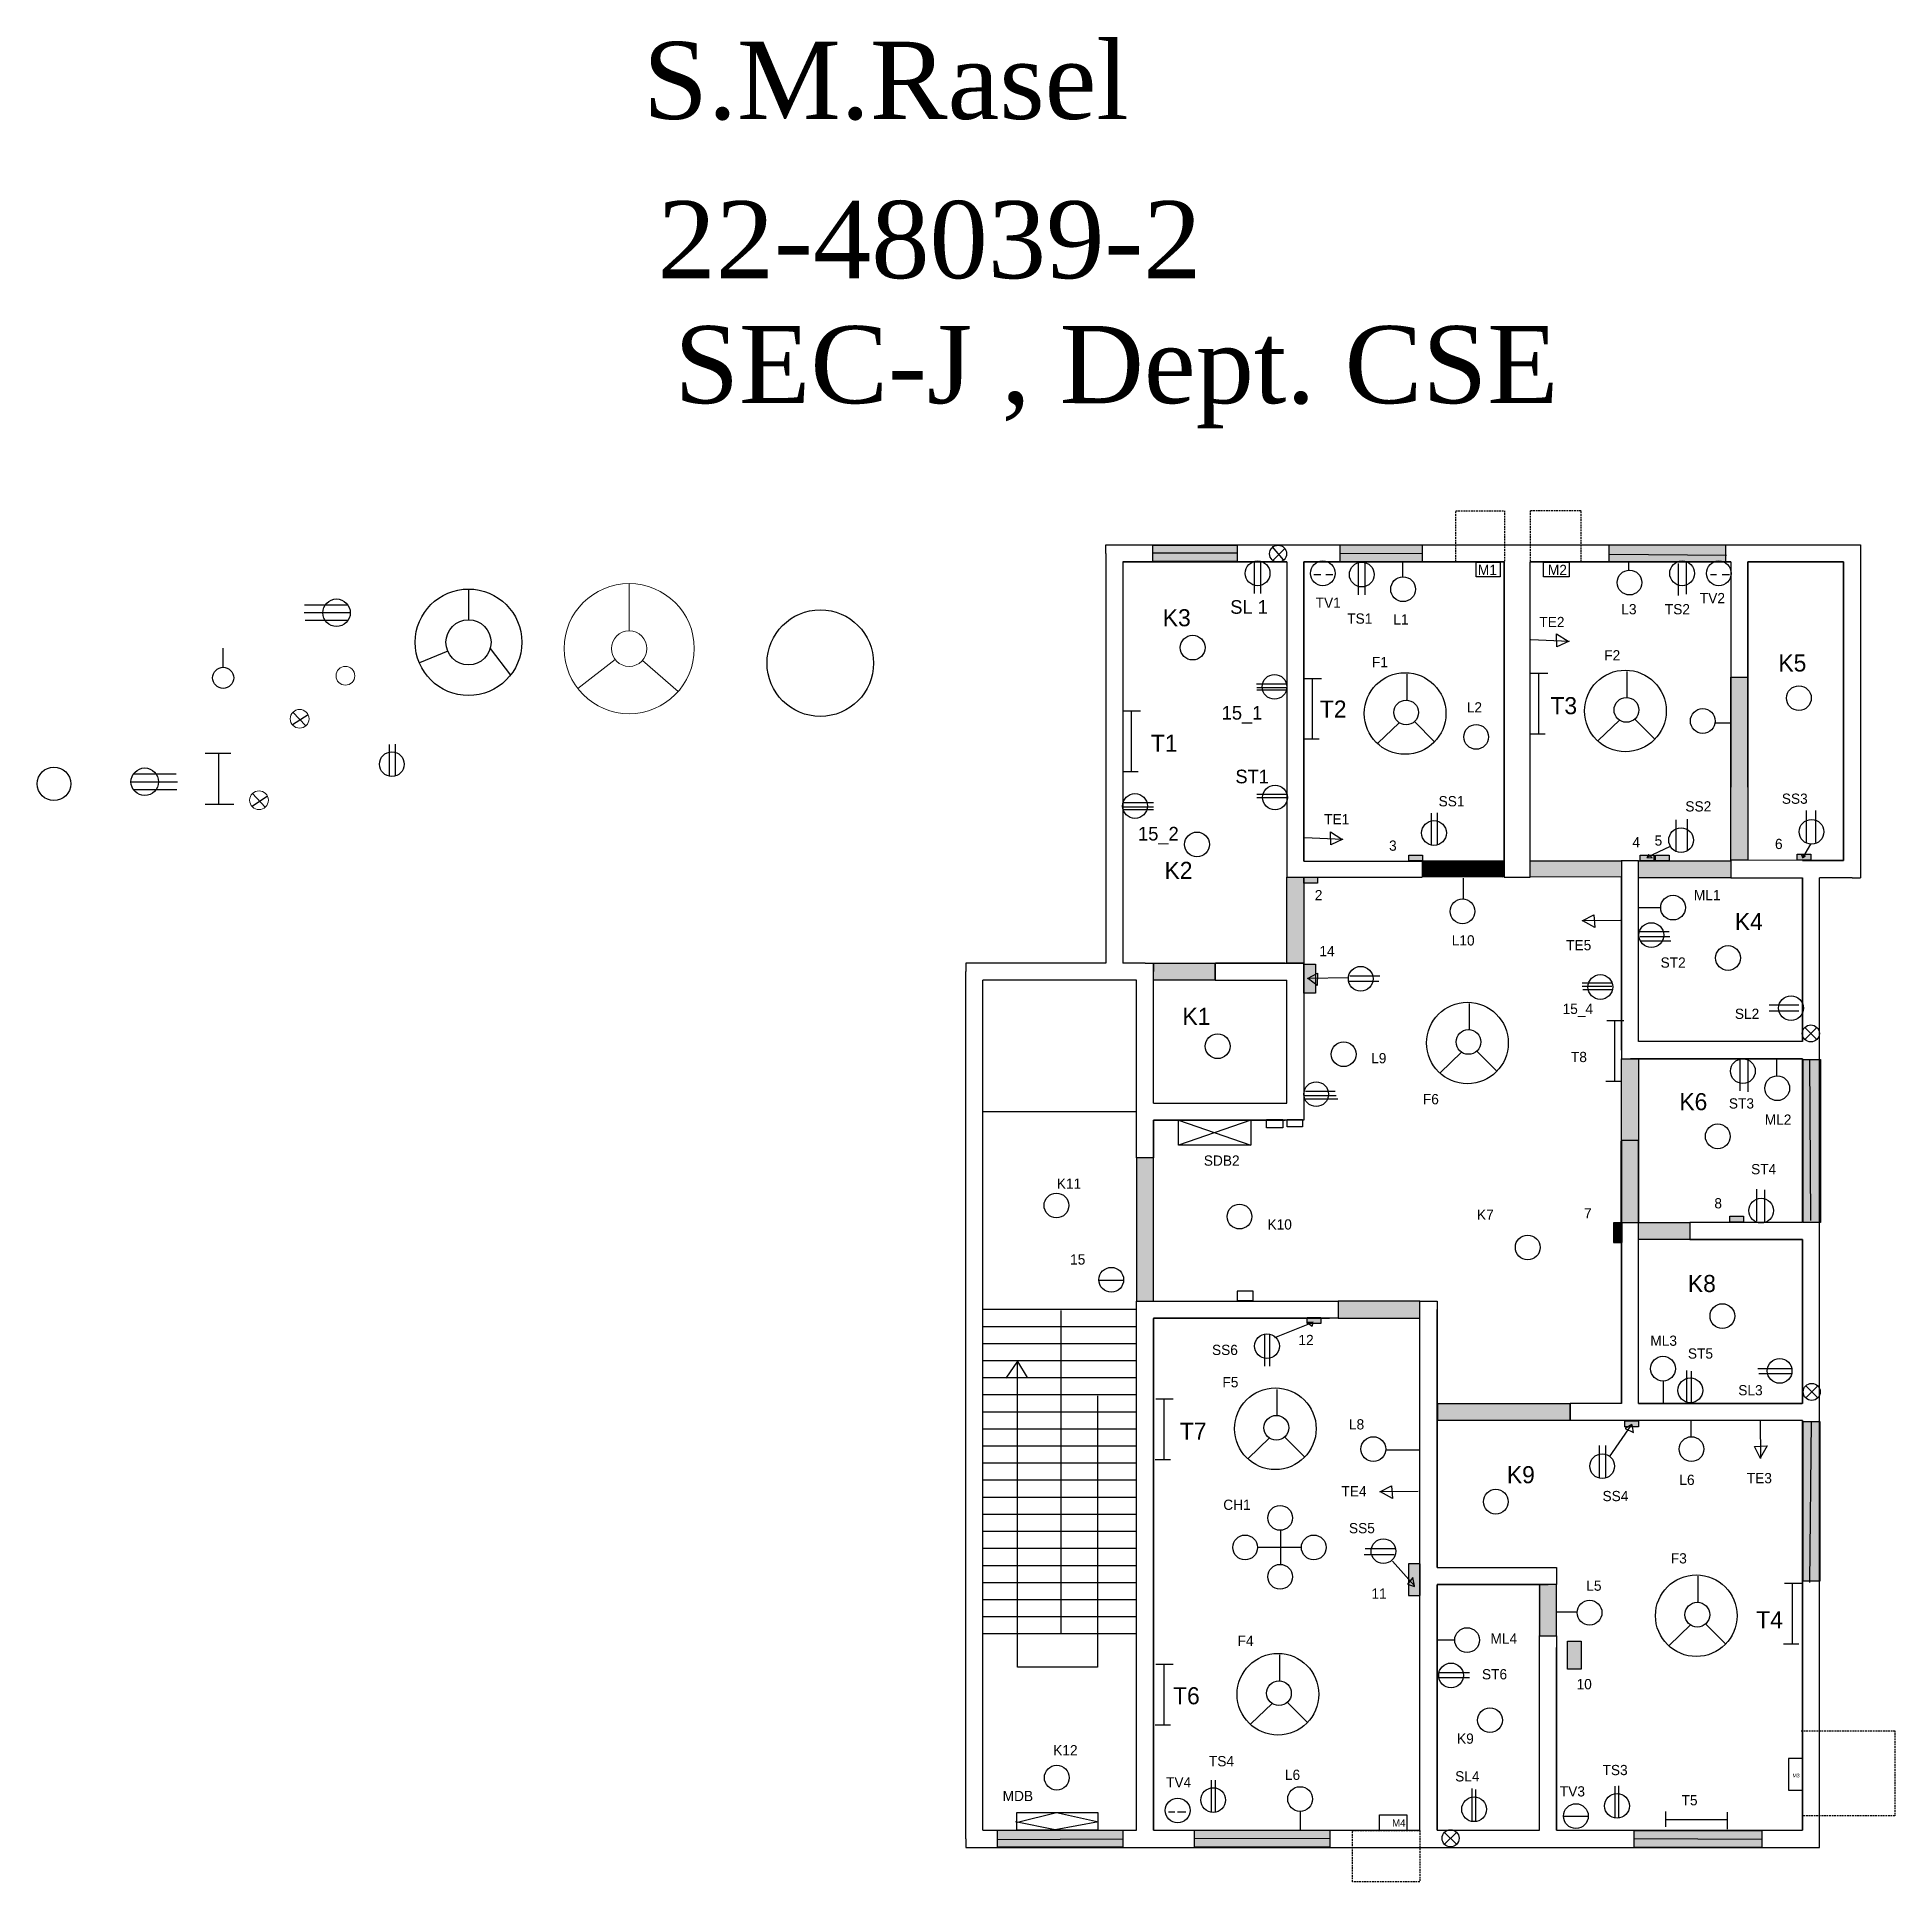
# Model space of a CAD drawing. Header units: inches. Extents: x -1605 to -517, y -196 to 885.
import ezdxf

# ---------------------------------------------------------------- set-up
doc = ezdxf.new("R2010")
doc.units = ezdxf.units.IN
doc.header["$MEASUREMENT"] = 0
doc.linetypes.add('DASHEDX2', pattern=[1.5, 1, -0.5])
doc.linetypes.add('HIDDEN', pattern=[0.375, 0.25, -0.125])

msp = doc.modelspace()

# ---------------------------------------------------------------- hatches: boundary and pattern name
h = msp.add_hatch(color=3)
h.paths.add_polyline_path([(-951.7, 587), (-902.4, 587), (-902.4, 577.3), (-951.7, 577.3)])
h.paths.add_polyline_path([(-842, 587.1), (-794.1, 587.1), (-794.1, 577.1), (-842, 577.1)])
h.paths.add_polyline_path([(-684.6, 587.1), (-616.4, 587.1), (-616.4, 577.1), (-684.6, 577.1)])
h.paths.add_polyline_path([(-1042.8, -165.8), (-969.4, -165.8), (-969.4, -175.7), (-1042.8, -175.7)])
h.paths.add_polyline_path([(-927.3, -165.8), (-848.1, -165.8), (-848.1, -175.7), (-927.3, -175.7)])
at = {"linetype": 'HIDDEN'}
for points in [[(-613.3, 509.6), (-603.3, 509.6), (-603.3, 402.3), (-613.3, 402.3)], [(-863.3, 342.1), (-873.3, 342.1), (-873.3, 392.4), (-863.3, 392.4)], [(-793.9, 401.9), (-746, 401.9), (-746, 392.6), (-793.9, 392.6)], [(-677.3, 392.4), (-730.8, 392.6), (-730.8, 401.9), (-677.3, 401.9)], [(-667.3, 401.9), (-613.3, 401.9), (-613.3, 392.1), (-667.3, 392.1)], [(-951.3, 342.1), (-915.3, 342.1), (-915.3, 332.1), (-951.3, 332.1)], [(-677.3, 286.1), (-667.3, 286.1), (-667.4, 189.9), (-677.4, 189.9)], [(-961.3, 144.1), (-951.3, 144.1), (-951.3, 228.1), (-961.3, 228.1)], [(-637.3, 180.1), (-667.3, 180.1), (-667.3, 190.1), (-637.3, 190.1)], [(-795.3, 144.1), (-843.3, 144.1), (-843.3, 134.1), (-795.3, 134.1)], [(-707.3, 74.1), (-784.8, 74.1), (-784.8, 84.1), (-707.3, 84.1)], [(-715.9, -22), (-725.9, -22), (-725.9, -52), (-715.9, -52)]]:
    msp.add_hatch(color=66, dxfattribs=at).paths.add_polyline_path(points)
at = {"lineweight": 25}
h = msp.add_hatch(color=256, dxfattribs=at)
h.set_gradient(color1=(44, 221, 34), color2=(48, 221, 39), one_color=1, tint=0.51)
h.paths.add_polyline_path([(-603.3, 509.6), (-613.3, 509.6), (-613.3, 445.1), (-613.3, 445.1), (-613.3, 402.3), (-603.3, 402.3), (-603.3, 445.1), (-603.3, 445.1)])
h = msp.add_hatch(color=251)
h.paths.add_polyline_path([(-863.4, 392.4), (-855.4, 392.4), (-855.4, 388.9), (-863.4, 388.9)])
h.paths.add_polyline_path([(-801.9, 405.4), (-793.9, 405.4), (-793.9, 401.9), (-801.9, 401.9)])
h.paths.add_polyline_path([(-657.4, 405.4), (-649.4, 405.4), (-649.4, 401.9), (-657.4, 401.9)])
h.paths.add_polyline_path([(-666.4, 405.4), (-658.4, 405.4), (-658.4, 401.9), (-666.4, 401.9)])
h.paths.add_polyline_path([(-574.4, 405.9), (-566.4, 405.9), (-566.4, 402.4), (-574.4, 402.4)])
h.paths.add_polyline_path([(-613.9, 193.9), (-605.9, 193.9), (-605.9, 190.4), (-613.9, 190.4)])
h.paths.add_polyline_path([(-675.4, 73.9), (-667.4, 73.9), (-667.4, 70.4), (-675.4, 70.4)])
h.paths.add_polyline_path([(-708.9, -55.1), (-700.9, -55.1), (-700.9, -71.6), (-708.9, -71.6)])
h.paths.add_polyline_path([(-861.4, 134.4), (-853.4, 134.4), (-853.4, 130.9), (-861.4, 130.9)])
h = msp.add_hatch(color=256, dxfattribs=at)
h.set_gradient(color1=(44, 221, 34), color2=(48, 221, 39), one_color=1, tint=0.51)
h.paths.add_polyline_path([(-863.3, 388.9), (-863.4, 388.9), (-863.4, 392.4), (-873.3, 392.4), (-873.3, 342.1), (-863.3, 342.1)])
h = msp.add_hatch(dxfattribs=at)
h.set_pattern_fill('ANSI31', color=256, style=0)
h.paths.add_polyline_path([(-746, 401.9), (-793.9, 401.9), (-793.9, 392.6), (-746, 392.6)])
h = msp.add_hatch(color=256, dxfattribs=at)
h.set_gradient(color1=(44, 221, 34), color2=(48, 221, 39), one_color=1, tint=0.51)
h.paths.add_polyline_path([(-746, 401.9), (-793.9, 401.9), (-793.9, 392.6), (-746, 392.6)])
h = msp.add_hatch(color=256, dxfattribs=at)
h.set_gradient(color1=(44, 221, 34), color2=(48, 221, 39), one_color=1, tint=0.51)
h.paths.add_polyline_path([(-677.3, 401.9), (-730.7, 401.9), (-730.7, 392.6), (-677.3, 392.4)])
h = msp.add_hatch(color=256, dxfattribs=at)
h.set_gradient(color1=(44, 221, 34), color2=(48, 221, 39), one_color=1, tint=0.51)
h.paths.add_polyline_path([(-613.3, 401.9), (-649.4, 401.9), (-649.4, 401.9), (-657.4, 401.9), (-657.4, 401.9), (-658.4, 401.9), (-658.4, 401.9), (-666.4, 401.9), (-666.4, 401.9), (-667.3, 401.9), (-667.3, 392.1), (-613.3, 392.1)])
h = msp.add_hatch(color=256, dxfattribs=at)
h.set_gradient(color1=(44, 221, 34), color2=(48, 221, 39), one_color=1, tint=0.51)
h.paths.add_polyline_path([(-915.3, 342.1), (-951.3, 342.1), (-951.3, 332.1), (-915.3, 332.1)])
for points in [[(-863.4, 341.4), (-856.4, 341.4), (-856.4, 324.4), (-863.4, 324.4)], [(-676.9, 189.9), (-681.9, 189.9), (-681.9, 178.4), (-676.9, 178.4)], [(-795.1, -9.9), (-802.1, -9.9), (-802.1, -28.4), (-795.1, -28.4)]]:
    msp.add_hatch(color=251).paths.add_polyline_path(points)
h = msp.add_hatch(color=256, dxfattribs=at)
h.set_gradient(color1=(44, 221, 34), color2=(48, 221, 39), one_color=1, tint=0.51)
h.paths.add_polyline_path([(-667.3, 286.1), (-677.3, 286.1), (-677.4, 238.1), (-667.4, 238.1)])
h = msp.add_hatch(color=3)
h.paths.add_polyline_path([(-570.9, 285.7), (-560.7, 285.7), (-560.7, 190.1), (-570.9, 190.1)])
h.paths.add_polyline_path([(-570.9, 73.5), (-561.2, 73.5), (-561.2, -19.9), (-570.9, -19.9)])
h.paths.add_polyline_path([(-669.8, -166), (-595.2, -166), (-595.2, -176), (-669.8, -176)])
h = msp.add_hatch(color=256, dxfattribs=at)
h.set_gradient(color1=(44, 221, 34), color2=(48, 221, 39), one_color=1, tint=0.51)
h.paths.add_polyline_path([(-667.4, 238.1), (-677.3, 238.1), (-677.3, 189.9), (-676.9, 189.9), (-667.4, 189.9)])
h = msp.add_hatch(color=256, dxfattribs=at)
h.set_gradient(color1=(44, 221, 34), color2=(48, 221, 39), one_color=1, tint=0.51)
h.paths.add_polyline_path([(-951.3, 228.1), (-961.3, 228.1), (-961.3, 144.1), (-951.3, 144.1)])
h = msp.add_hatch(color=256, dxfattribs=at)
h.set_gradient(color1=(44, 221, 34), color2=(48, 221, 39), one_color=1, tint=0.51)
h.paths.add_polyline_path([(-637.3, 190.1), (-667.3, 190.1), (-667.3, 180.1), (-637.3, 180.1)])
h = msp.add_hatch(color=256, dxfattribs=at)
h.set_gradient(color1=(44, 221, 34), color2=(48, 221, 39), one_color=1, tint=0.51)
h.paths.add_polyline_path([(-795.3, 144.1), (-843.3, 144.1), (-843.3, 134.1), (-795.3, 134.1)])
h = msp.add_hatch(color=256, dxfattribs=at)
h.set_gradient(color1=(44, 221, 34), color2=(48, 221, 39), one_color=1, tint=0.51)
h.paths.add_polyline_path([(-707.3, 84.1), (-784.8, 84.1), (-784.8, 74.1), (-707.3, 74.1)])
h = msp.add_hatch(color=256, dxfattribs=at)
h.set_gradient(color1=(44, 221, 34), color2=(48, 221, 39), one_color=1, tint=0.51)
h.paths.add_polyline_path([(-715.3, -21.9), (-725.3, -21.9), (-725.3, -51.9), (-715.3, -51.9)])

# ---------------------------------------------------------------- linework, layer by layer
for p, q in [((-979.3, 582.1), (-979.3, 587.1)), ((-979.3, 587.1), (-974.3, 587.1)), ((-979.3, 582.1), (-979.3, 342.1)), ((-974.3, 587.1), (-868.3, 587.1)), ((-969.3, 577.1), (-969.3, 342.1)), ((-873.3, 577.1), (-969.3, 577.1)), ((-951.8, 582.5), (-902.5, 582.5)), ((-881.9, 585.9), (-875.4, 578.4)), ((-881.4, 577.9), (-874.4, 584.9)), ((-873.3, 577.1), (-873.3, 392.4)), ((-868.3, 587.1), (-738.3, 587.1)), ((-746, 577.1), (-863.3, 577.1)), ((-863.3, 401.8), (-863.3, 577.1)), ((-841.9, 582.2), (-794, 582)), ((-805.4, 568.4), (-805.4, 577.4)), ((-746, 577.1), (-746, 392.4)), ((-738.3, 587.1), (-608.3, 587.1)), ((-613.3, 577.1), (-730.7, 577.1)), ((-730.7, 392.4), (-730.7, 577.1)), ((-684.4, 581.6), (-615.8, 581)), ((-672.9, 572.4), (-672.9, 576.9)), ((-613.3, 577.1), (-613.3, 445.1)), ((-608.3, 587.1), (-542.3, 587.1)), ((-547.3, 577.1), (-603.3, 577.1)), ((-603.3, 445.1), (-603.3, 577.1)), ((-547.3, 402.1), (-547.3, 577.1)), ((-542.3, 587.1), (-537.3, 587.1)), ((-537.3, 587.1), (-537.3, 582.1)), ((-537.3, 582.1), (-537.3, 397.1)), ((-1352.5, 561.2), (-1352.5, 543.2)), ((-715.1, 527.4), (-715.3, 534.9)), ((-715.3, 534.9), (-708.5, 530.6)), ((-1364.7, 524.9), (-1381.3, 518)), ((-1339.8, 526.4), (-1328, 510.8)), ((-730.4, 531.6), (-708, 530.6)), ((-708, 530.6), (-715.1, 527.4)), ((-802.9, 496.4), (-802.9, 511.4)), ((-673.9, 497.9), (-673.9, 512.9)), ((-807.4, 482.9), (-819.9, 470.9)), ((-798.4, 483.4), (-786.9, 471.9)), ((-678.4, 484.4), (-690.9, 472.4)), ((-669.4, 484.9), (-657.9, 473.4)), ((-622.4, 482.9), (-613.4, 482.9)), ((-862.9, 415.6), (-840.5, 414.6)), ((-847.6, 411.4), (-847.8, 418.9)), ((-847.8, 418.9), (-841, 414.6)), ((-840.5, 414.6), (-847.6, 411.4)), ((-648.7, 410.4), (-662.5, 403.9)), ((-662.5, 403.9), (-659.3, 403.7)), ((-661.5, 405.8), (-662.4, 403.7)), ((-659.3, 403.7), (-661.5, 405.8)), ((-569.5, 404.7), (-571.8, 405.5)), ((-571.8, 405.5), (-571.2, 404)), ((-566.6, 411.8), (-571.2, 403.7)), ((-571.2, 403.7), (-569.5, 404.7)), ((-873.3, 392.4), (-794, 392.4)), ((-863.3, 401.8), (-794, 401.8)), ((-794, 401.8), (-794, 392.4)), ((-769.9, 379.7), (-769.9, 391.8)), ((-746, 392.4), (-730.7, 392.4)), ((-667.3, 401.9), (-677.5, 401.9)), ((-677.3, 392.4), (-677.3, 291.1)), ((-667.3, 397.1), (-667.3, 401.9)), ((-667.3, 296.1), (-667.3, 397.1)), ((-547.3, 402.1), (-613.3, 402.3)), ((-613.3, 402.3), (-613.3, 392.1)), ((-613.3, 392.1), (-571.3, 392.1)), ((-571.3, 402.1), (-547.3, 402.1)), ((-571.3, 392.1), (-571.3, 296.1)), ((-561.3, 291.1), (-561.3, 392.1)), ((-542.3, 392.1), (-561.3, 392.1)), ((-542.3, 392.1), (-537.3, 392.1)), ((-537.3, 397.1), (-537.3, 392.1)), ((-700.4, 366.8), (-693.5, 370.4)), ((-693.5, 370.4), (-692.9, 362.9)), ((-654.4, 374.4), (-667.4, 374.4)), ((-677.9, 367), (-700.4, 366.8)), ((-692.9, 362.9), (-699.9, 366.8)), ((-1056.3, 342.1), (-1061.3, 342.1)), ((-1061.3, 342.1), (-1061.3, 337.1)), ((-979.3, 342.1), (-1056.3, 342.1)), ((-956.3, 342.1), (-951.3, 342.1)), ((-951.3, 342.1), (-951.3, 337.1)), ((-915.3, 332.1), (-915.3, 342.1)), ((-915.3, 342.1), (-863.3, 342.1)), ((-874.3, 342.1), (-869.3, 342.1)), ((-863.3, 342.1), (-863.3, 250.1)), ((-1061.3, 255.1), (-1061.3, 337.1)), ((-1051.3, 255.1), (-1051.3, 332.1)), ((-974.3, 332.1), (-1051.3, 332.1)), ((-961.3, 332.1), (-974.3, 332.1)), ((-961.3, 228.1), (-961.3, 332.1)), ((-951.3, 260.1), (-951.3, 337.1)), ((-915.3, 332.1), (-873.2, 332.1)), ((-873.2, 260.1), (-873.2, 332.1)), ((-861.1, 333.1), (-855.3, 336.1)), ((-837.2, 333.4), (-861.1, 333.1)), ((-855.6, 328.9), (-860.5, 332.8)), ((-855.3, 336.1), (-855.6, 328.9)), ((-766.4, 303.4), (-766.4, 318.4)), ((-571.3, 296.1), (-667.3, 296.1)), ((-569.9, 304.4), (-562.9, 297.4)), ((-562.9, 304.4), (-569.9, 297.4)), ((-770.9, 289.9), (-783.4, 277.9)), ((-761.9, 290.4), (-750.4, 278.9)), ((-677.3, 291.1), (-677.3, 286.1)), ((-677.3, 286.1), (-571.3, 286.1)), ((-586.4, 275.9), (-586.4, 285.9)), ((-571.3, 286.1), (-571.3, 190.1)), ((-567.2, 285.6), (-566.7, 191.4)), ((-561.3, 185.1), (-561.3, 291.1)), ((-1061.3, 139.1), (-1061.3, 255.1)), ((-1051.3, 139.1), (-1051.3, 255.1)), ((-1051.3, 255.1), (-961.3, 255.1)), ((-951.3, 260.1), (-873.2, 260.1)), ((-863.3, 250.1), (-951.3, 250.1)), ((-951.3, 250.1), (-951.3, 228.1)), ((-936.7, 250.1), (-894.4, 235.4)), ((-894.4, 250.1), (-936.7, 235.4)), ((-667.3, 238.1), (-677.3, 238.1)), ((-677.3, 238.1), (-677.3, 84.1)), ((-667.3, 84.1), (-667.3, 238.1)), ((-951.3, 228.1), (-961.3, 228.1)), ((-571.3, 190.1), (-637.3, 190.1)), ((-637.3, 190.1), (-637.3, 180.1)), ((-561.3, 79.1), (-561.3, 185.1)), ((-637.3, 180.1), (-571.3, 180.1)), ((-571.3, 180.1), (-571.3, 84.1)), ((-961.3, 139.1), (-961.3, 144.1)), ((-961.3, 144.1), (-843.3, 144.1)), ((-843.3, 144.1), (-843.3, 134.1)), ((-795.3, -165.9), (-795.3, 144.1)), ((-795.3, 144.1), (-785.3, 144.1)), ((-785.3, 144.1), (-785.3, -11.9)), ((-1061.3, -170.9), (-1061.3, 139.1)), ((-1051.3, -165.9), (-1051.3, 139.1)), ((-961.3, 139.1), (-1051.3, 139.1)), ((-1005.7, 138.6), (-1005.7, -50.9)), ((-961.3, -165.9), (-961.3, 139.1)), ((-843.3, 134.1), (-951.3, 134.1)), ((-951.3, 134.1), (-951.3, -165.9)), ((-880.3, 122.8), (-857.9, 131.8)), ((-857.9, 131.8), (-861.3, 131.6)), ((-861.3, 131.6), (-858.5, 129.5)), ((-858.5, 129.5), (-857.8, 131.6)), ((-961.3, 129.1), (-1051.3, 129.1)), ((-961.3, 119.1), (-1051.3, 119.1)), ((-961.3, 109.1), (-1051.3, 109.1)), ((-1031.1, 108.9), (-1037.8, 99)), ((-1031.1, -70.4), (-1031.1, 108.8)), ((-1031.1, 108.8), (-1025.4, 99.3)), ((-961.3, 99.1), (-1051.3, 99.1)), ((-961.3, 89.1), (-1051.3, 89.1)), ((-984.1, 88.6), (-984.1, -70.4)), ((-878.9, 77.4), (-878.9, 92.4)), ((-652.9, 97.4), (-652.9, 83.9)), ((-569.4, 94.4), (-562.4, 87.4)), ((-562.4, 94.4), (-569.4, 87.4)), ((-961.3, 79.1), (-1051.3, 79.1)), ((-677.3, 84.1), (-707.3, 84.1)), ((-707.3, 74.1), (-707.3, 84.1)), ((-571.3, 84.1), (-667.3, 84.1)), ((-561.3, -16.9), (-561.3, 79.1)), ((-961.3, 69.1), (-1051.3, 69.1)), ((-571.3, 74.1), (-707.3, 74.1)), ((-684.3, 52.8), (-671.3, 71.9)), ((-671.3, 71.9), (-675.1, 69.5)), ((-675.1, 69.5), (-670.3, 67.2)), ((-670.3, 67.2), (-671, 71.9)), ((-636.4, 64.9), (-636.4, 74.4)), ((-596, 74.4), (-595.9, 51.9)), ((-571.3, 74.1), (-571.3, -165.9)), ((-566.2, 73.7), (-567.1, -20.7)), ((-961.3, 59.1), (-1051.3, 59.1)), ((-883.4, 63.9), (-895.9, 51.9)), ((-874.4, 64.4), (-862.9, 52.9)), ((-815.4, 56.9), (-795.4, 56.9)), ((-599.4, 58.9), (-592, 59.4)), ((-595.9, 51.9), (-599.4, 58.9)), ((-592, 59.4), (-595.9, 52.4)), ((-961.3, 49.1), (-1051.3, 49.1)), ((-961.3, 39.1), (-1051.3, 39.1)), ((-818.9, 32.3), (-812, 35.9)), ((-812, 35.9), (-811.4, 28.4)), ((-961.3, 29.1), (-1051.3, 29.1)), ((-796.4, 32.5), (-818.9, 32.3)), ((-811.4, 28.4), (-818.4, 32.3)), ((-961.3, 19.1), (-1051.3, 19.1)), ((-961.3, 9.1), (-1051.3, 9.1)), ((-876.9, 9.9), (-876.9, -10.1)), ((-961.3, -0.9), (-1051.3, -0.9)), ((-890.4, -0.1), (-864.9, -0.1)), ((-811.4, -8.2), (-798.6, -22.7)), ((-961.3, -10.9), (-1051.3, -10.9)), ((-961.3, -20.9), (-1051.3, -20.9)), ((-799.5, -17.9), (-802.6, -21.8)), ((-798.6, -22.7), (-799.5, -17.9)), ((-785.3, -11.9), (-715.3, -11.9)), ((-715.3, -11.9), (-715.3, -21.9)), ((-632.4, -32.1), (-632.4, -17.1)), ((-571.3, -165.9), (-571.3, -16.9)), ((-561.3, -170.9), (-561.3, -16.9)), ((-961.3, -30.9), (-1051.3, -30.9)), ((-802.6, -21.8), (-798.6, -23.1)), ((-785.3, -21.9), (-785.3, -165.9)), ((-715.3, -21.9), (-785.3, -21.9)), ((-961.3, -40.9), (-1051.3, -40.9)), ((-703.4, -38.1), (-715.4, -38.1)), ((-961.3, -50.9), (-1051.3, -50.9)), ((-725.3, -165.9), (-725.3, -51.9)), ((-725.3, -51.9), (-715.3, -51.9)), ((-715.3, -51.9), (-715.3, -165.9)), ((-636.9, -45.6), (-649.4, -57.6)), ((-627.9, -45.1), (-616.4, -56.6)), ((-877.4, -78.1), (-877.4, -63.1)), ((-774.9, -54.6), (-785.4, -54.6)), ((-984.1, -70.4), (-1031.1, -70.4)), ((-881.9, -91.6), (-894.4, -103.6)), ((-872.9, -91.1), (-861.4, -102.6)), ((-865.4, -155.1), (-865.4, -165.6)), ((-1061.3, -170.9), (-1061.3, -175.9)), ((-1051.3, -165.9), (-961.3, -165.9)), ((-1042.6, -171.2), (-969.5, -171)), ((-951.3, -165.9), (-795.3, -165.9)), ((-927.1, -170.5), (-847.7, -170.7)), ((-785.3, -165.9), (-725.3, -165.9)), ((-780.9, -167.1), (-773.9, -174.1)), ((-773.9, -167.1), (-780.9, -174.1)), ((-715.3, -165.9), (-571.3, -165.9)), ((-669.8, -170.7), (-595.3, -171.1)), ((-561.3, -175.9), (-561.3, -170.9)), ((-1061.3, -175.9), (-1056.3, -175.9)), ((-1056.3, -175.9), (-956.3, -175.9)), ((-956.3, -175.9), (-790.3, -175.9)), ((-790.3, -175.9), (-720.3, -175.9)), ((-720.3, -175.9), (-566.3, -175.9)), ((-566.3, -175.9), (-561.3, -175.9))]:
    msp.add_line(p, q)
at = {"linetype": 'HIDDEN'}
for p, q in [((-969.3, 577.1), (-969.3, 342.1)), ((-969.3, 577.1), (-873.3, 577.1)), ((-873.3, 577.1), (-969.3, 577.1)), ((-873.3, 577.1), (-873.3, 392.4)), ((-863.3, 577.1), (-746, 577.1)), ((-746, 577.1), (-863.3, 577.1)), ((-863.3, 577.1), (-863.3, 401.8)), ((-746, 397.1), (-746, 577.1)), ((-730.7, 577.1), (-613.3, 577.1)), ((-613.3, 577.1), (-730.7, 577.1)), ((-730.7, 397.1), (-730.7, 577.1)), ((-613.3, 577.1), (-613.3, 445.1)), ((-603.3, 577.1), (-547.3, 577.1)), ((-547.3, 577.1), (-603.3, 577.1)), ((-603.3, 577.1), (-603.3, 445.1)), ((-547.3, 577.1), (-547.3, 402.1)), ((-547.3, 402.1), (-547.3, 577.1)), ((-677.3, 291.1), (-677.3, 392.4)), ((-667.3, 296.1), (-667.3, 397.1)), ((-571.3, 402.1), (-547.3, 402.1)), ((-571.3, 296.1), (-571.3, 392.1)), ((-571.3, 296.1), (-571.3, 392.1)), ((-571.3, 296.1), (-571.3, 392.1)), ((-547.3, 402.1), (-566.3, 402.1)), ((-956.3, 342.1), (-969.3, 342.1)), ((-874.3, 342.1), (-915.3, 342.1)), ((-571.3, 296.1), (-667.3, 296.1)), ((-571.3, 286.1), (-672.3, 286.1)), ((-571.3, 190.1), (-571.3, 286.1)), ((-951.3, 228.1), (-951.3, 250.1)), ((-951.3, 250.1), (-874.3, 250.1)), ((-677.3, 84.1), (-677.3, 223.1)), ((-677.3, 84.1), (-677.3, 223.1)), ((-677.3, 84.1), (-677.3, 223.1)), ((-667.3, 84.1), (-667.3, 223.1)), ((-571.3, 190.1), (-637.3, 190.1)), ((-571.3, 180.1), (-637.3, 180.1)), ((-571.3, 84.1), (-571.3, 180.1)), ((-983.4, 156.4), (-968.9, 156.4)), ((-956.3, 144.1), (-848.3, 144.1)), ((-951.3, -165.9), (-951.3, 134.1)), ((-951.3, 134.1), (-848.3, 134.1)), ((-795.3, -16.9), (-795.3, 139.1)), ((-785.3, -11.9), (-785.3, 139.1)), ((-571.3, 84.1), (-667.3, 84.1)), ((-667.3, 84.1), (-571.3, 84.1)), ((-571.3, -16.9), (-571.3, 74.1)), ((-571.3, -16.9), (-571.3, 74.1)), ((-795.3, -165.9), (-795.3, -16.9)), ((-785.3, -11.9), (-720.3, -11.9)), ((-785.3, -11.9), (-720.3, -11.9)), ((-785.3, -11.9), (-720.3, -11.9)), ((-571.3, -165.9), (-571.3, -16.9)), ((-571.3, -165.9), (-571.3, -16.9)), ((-785.3, -165.9), (-785.3, -21.9)), ((-785.3, -21.9), (-720.3, -21.9)), ((-725.3, -165.9), (-725.3, -58.9)), ((-715.3, -165.9), (-715.3, -58.9)), ((-711.4, -157.6), (-696.9, -157.6)), ((-951.3, -165.9), (-795.3, -165.9)), ((-785.3, -165.9), (-725.3, -165.9)), ((-715.3, -165.9), (-571.3, -165.9))]:
    msp.add_line(p, q, dxfattribs=at)
at = {"lineweight": 30}
for p, q in [((-892.4, 577.3), (-892.4, 558.6)), ((-888.7, 577.3), (-888.7, 558.6)), ((-831.5, 576.6), (-831.5, 557.9)), ((-827.6, 576.6), (-827.6, 557.9)), ((-639.5, 577), (-639.5, 558.3)), ((-644.2, 576.2), (-644.2, 557.5)), ((-730.4, 511.9), (-720.4, 511.9)), ((-725.9, 511.9), (-725.9, 476.4)), ((-873.5, 505.4), (-891, 505.4)), ((-873.4, 501.9), (-890.9, 501.9)), ((-873.3, 503.3), (-890.8, 503.3)), ((-862.9, 508.9), (-852.9, 508.9)), ((-858.4, 508.9), (-858.4, 473.4)), ((-968.9, 489.9), (-958.9, 489.9)), ((-964.4, 489.9), (-964.4, 454.4)), ((-1399, 470.2), (-1399, 451.5)), ((-1395.5, 470.4), (-1395.5, 451.6)), ((-863.4, 473.4), (-854.4, 473.4)), ((-730.9, 476.4), (-721.9, 476.4)), ((-1506.8, 465), (-1491.6, 465)), ((-1498.9, 465), (-1498.9, 435.2)), ((-969.4, 454.4), (-960.4, 454.4)), ((-1506.8, 435.2), (-1489.9, 435.2)), ((-951.4, 435.9), (-968.9, 435.9)), ((-873.4, 440.9), (-890.9, 440.9)), ((-873.4, 438.9), (-890.9, 438.9)), ((-951.4, 433.4), (-968.9, 433.4)), ((-951.4, 431.9), (-968.9, 431.9)), ((-788.8, 429.9), (-788.8, 411.2)), ((-785.2, 430.1), (-785.2, 411.3)), ((-645.5, 426), (-645.5, 407.3)), ((-638.9, 426.5), (-638.9, 407.7)), ((-569.2, 431.5), (-569.2, 412.8)), ((-563.6, 431.5), (-563.6, 412.8)), ((-649.4, 360.4), (-666.9, 360.4)), ((-648.9, 357.4), (-666.4, 357.4)), ((-648.4, 354.9), (-665.9, 354.9)), ((-819.4, 331.4), (-836.9, 331.4)), ((-818.9, 334.4), (-836.4, 334.4)), ((-682.9, 330.4), (-700.4, 330.4)), ((-682.9, 328.4), (-700.4, 328.4)), ((-682.4, 326.4), (-699.9, 326.4)), ((-573.4, 317.4), (-590.9, 317.4)), ((-685.9, 308.4), (-675.9, 308.4)), ((-681.4, 308.4), (-681.4, 272.9)), ((-573.4, 313.9), (-590.9, 313.9)), ((-607.9, 286), (-607.9, 267.2)), ((-603.4, 285.5), (-603.4, 266.7)), ((-686.4, 272.9), (-677.4, 272.9)), ((-844.4, 264.4), (-863.4, 264.4)), ((-844.9, 266.9), (-862.4, 266.9)), ((-843.4, 262.4), (-862.4, 262.4)), ((-598.2, 209.7), (-598.2, 191)), ((-593.6, 209.3), (-593.6, 190.6)), ((-886.4, 124.6), (-886.4, 105.9)), ((-883.4, 124.6), (-883.4, 105.9)), ((-639.3, 103.5), (-639.3, 84.8)), ((-636.4, 103.1), (-636.4, 84.4)), ((-577.4, 104.4), (-597.4, 104.4)), ((-577.9, 101.4), (-596.9, 101.4)), ((-949.9, 86.9), (-939.9, 86.9)), ((-945.4, 86.9), (-945.4, 51.4)), ((-690.4, 59.5), (-690.4, 40.8)), ((-686.7, 59.5), (-686.7, 40.8)), ((-950.4, 51.4), (-941.4, 51.4)), ((-810.4, -4.6), (-827.9, -4.6)), ((-809.9, -1.1), (-827.4, -1.1)), ((-581.9, -21.1), (-571.9, -21.1)), ((-577.4, -21.1), (-577.4, -56.6)), ((-582.4, -56.6), (-573.4, -56.6)), ((-949.9, -68.6), (-939.9, -68.6)), ((-945.4, -68.6), (-945.4, -104.1)), ((-766.4, -73.6), (-783.9, -73.6)), ((-766.4, -76.6), (-783.9, -76.6)), ((-950.4, -104.1), (-941.4, -104.1)), ((-917.6, -136.6), (-917.6, -155.3)), ((-915.2, -136.6), (-915.2, -155.3)), ((-681.2, -140.1), (-681.2, -158.8)), ((-679, -139.9), (-679, -158.6)), ((-764.9, -141.5), (-764.9, -160.3)), ((-762.7, -142), (-762.7, -160.7)), ((-1008.9, -165.6), (-1032.1, -161)), ((-1031.1, -161.1), (-1008.2, -155.5)), ((-983.5, -161), (-1008.9, -165.6)), ((-1008.2, -155.5), (-983.5, -161)), ((-651.5, -154.8), (-651.5, -163.8)), ((-615.4, -159.7), (-650.9, -159.7)), ((-615.4, -155.2), (-615.4, -165.2))]:
    msp.add_line(p, q, dxfattribs=at)
at = {"lineweight": 25}
for p, q in [((-857.4, 569.7), (-853.4, 569.7)), ((-850.5, 569.8), (-846.4, 569.8)), ((-625.1, 569.8), (-621.6, 569.8)), ((-618.3, 569.8), (-614, 569.8)), ((-1421.7, 547.3), (-1448.8, 547.3)), ((-1423.1, 551.8), (-1448.5, 551.8)), ((-1423.2, 542.7), (-1448.1, 542.7)), ((-1496.2, 515.4), (-1496.2, 526.6)), ((-1446.5, 487.6), (-1455.5, 481.6)), ((-1455.4, 489.1), (-1447.8, 481.1)), ((-1550.1, 448.3), (-1523, 448.3)), ((-1548.7, 452.9), (-1523.7, 452.9)), ((-1548.7, 443.7), (-1523.3, 443.7)), ((-1470.2, 439.9), (-1479.3, 433.9)), ((-1479.1, 441.4), (-1471.6, 433.4)), ((-571, -123.9), (-579.4, -123.9)), ((-579.4, -123.9), (-579.4, -142.4)), ((-579.4, -142.4), (-571.2, -142.4)), ((-942.6, -155.1), (-938.8, -155.1)), ((-937.3, -155.1), (-932.5, -155.1)), ((-819, -165.7), (-819, -156.9)), ((-819, -156.9), (-803.1, -156.9)), ((-803.1, -156.9), (-803.1, -165.8))]:
    msp.add_line(p, q, dxfattribs=at)
at = {"lineweight": 20}
for p, q in [((-1258.4, 564.4), (-1258.4, 536.7)), ((-1266.6, 519.9), (-1288.4, 502.9)), ((-1250.6, 519.4), (-1229.8, 501.1))]:
    msp.add_line(p, q, dxfattribs=at)
at = {"linetype": 'DASHEDX2', "lineweight": 25}
for p, q in [((-572.1, -107.6), (-517.2, -107.6)), ((-517.2, -107.6), (-517.2, -157.5)), ((-517.2, -157.5), (-571, -157.5))]:
    msp.add_line(p, q, dxfattribs=at)
at = {"linetype": 'DASHEDX2'}
for points in [[(-745.9, 577.1), (-774.4, 577.1), (-774.4, 607.1), (-745.9, 607.1)], [(-730.7, 577.1), (-701, 577.1), (-701, 607.1), (-730.7, 607.1)], [(-834.9, -166.1), (-795.4, -166.1), (-795.4, -196.1), (-834.9, -196.1)]]:
    msp.add_lwpolyline(points, close=True, dxfattribs=at)
for points in [[(-951.7, 587), (-902.4, 587), (-902.4, 577.3), (-951.7, 577.3)], [(-842, 587.1), (-794.1, 587.1), (-794.1, 577.1), (-842, 577.1)], [(-762.4, 576.9), (-748.4, 576.9), (-748.4, 568.4), (-762.4, 568.4)], [(-722.9, 576.9), (-707.9, 576.9), (-707.9, 568.4), (-722.9, 568.4)], [(-684.6, 587.1), (-616.4, 587.1), (-616.4, 577.1), (-684.6, 577.1)], [(-613.3, 509.6), (-603.3, 509.6), (-603.3, 402.3), (-613.3, 402.3)], [(-801.9, 405.4), (-793.9, 405.4), (-793.9, 401.9), (-801.9, 401.9)], [(-666.4, 405.4), (-658.4, 405.4), (-658.4, 401.9), (-666.4, 401.9)], [(-657.4, 405.4), (-649.4, 405.4), (-649.4, 401.9), (-657.4, 401.9)], [(-574.4, 405.9), (-566.4, 405.9), (-566.4, 402.4), (-574.4, 402.4)], [(-863.3, 342.1), (-873.3, 342.1), (-873.3, 392.4), (-863.3, 392.4)], [(-863.4, 392.4), (-855.4, 392.4), (-855.4, 388.9), (-863.4, 388.9)], [(-793.9, 401.9), (-746, 401.9), (-746, 392.6), (-793.9, 392.6)], [(-677.3, 392.4), (-730.8, 392.6), (-730.8, 401.9), (-677.3, 401.9)], [(-667.3, 401.9), (-613.3, 401.9), (-613.3, 392.1), (-667.3, 392.1)], [(-951.3, 342.1), (-915.3, 342.1), (-915.3, 332.1), (-951.3, 332.1)], [(-863.4, 341.4), (-856.4, 341.4), (-856.4, 324.4), (-863.4, 324.4)], [(-677.3, 286.1), (-667.3, 286.1), (-667.4, 189.9), (-677.4, 189.9)], [(-570.9, 285.7), (-560.7, 285.7), (-560.7, 190.1), (-570.9, 190.1)], [(-885.2, 250.4), (-875.7, 250.4), (-875.7, 245.5), (-885.2, 245.5)], [(-873, 250.4), (-864.1, 250.4), (-864.1, 246.1), (-873, 246.1)], [(-961.3, 144.1), (-951.3, 144.1), (-951.3, 228.1), (-961.3, 228.1)], [(-676.9, 189.9), (-681.9, 189.9), (-681.9, 178.4), (-676.9, 178.4)], [(-637.3, 180.1), (-667.3, 180.1), (-667.3, 190.1), (-637.3, 190.1)], [(-613.9, 193.9), (-605.9, 193.9), (-605.9, 190.4), (-613.9, 190.4)], [(-902.4, 144.4), (-892.9, 144.4), (-892.9, 149.9), (-902.4, 149.9)], [(-795.3, 144.1), (-843.3, 144.1), (-843.3, 134.1), (-795.3, 134.1)], [(-861.4, 134.4), (-853.4, 134.4), (-853.4, 130.9), (-861.4, 130.9)], [(-707.3, 74.1), (-784.8, 74.1), (-784.8, 84.1), (-707.3, 84.1)], [(-675.4, 73.9), (-667.4, 73.9), (-667.4, 70.4), (-675.4, 70.4)], [(-570.9, 73.5), (-561.2, 73.5), (-561.2, -19.9), (-570.9, -19.9)], [(-795.1, -9.9), (-802.1, -9.9), (-802.1, -28.4), (-795.1, -28.4)], [(-715.3, -21.9), (-725.3, -21.9), (-725.3, -51.9), (-715.3, -51.9)], [(-708.9, -55.1), (-700.9, -55.1), (-700.9, -71.6), (-708.9, -71.6)], [(-1042.8, -165.8), (-969.4, -165.8), (-969.4, -175.7), (-1042.8, -175.7)], [(-927.3, -165.8), (-848.1, -165.8), (-848.1, -175.7), (-927.3, -175.7)], [(-669.8, -166), (-595.2, -166), (-595.2, -176), (-669.8, -176)]]:
    msp.add_lwpolyline(points, close=True)
at = {"lineweight": 30}
for points in [[(-936.7, 250.1), (-894.4, 250.1), (-894.4, 235.4), (-936.7, 235.4)], [(-1031.4, -155.4), (-984, -155.4), (-984, -165.8), (-1031.4, -165.8)]]:
    msp.add_lwpolyline(points, close=True, dxfattribs=at)
for centre, radius in [((-890.4, 570.4), 7.25), ((-878.4, 581.9), 5), ((-852.2, 570.4), 7.25), ((-829.4, 569.7), 7.25), ((-641.8, 570.4), 7.25), ((-620.3, 570.4), 7.25), ((-805.2, 561.1), 7.25), ((-672.6, 565), 7.25), ((-1352.5, 530), 31.2), ((-1146.5, 517.8), 31.2), ((-1352.5, 530), 13.2), ((-928.4, 526.9), 7.25), ((-804, 488.3), 23.9), ((-675, 489.8), 23.9), ((-880.5, 503.9), 7.25), ((-573.4, 497.3), 7.25), ((-803.4, 488.9), 7.25), ((-674.4, 490.4), 7.25), ((-629.7, 483.9), 7.25), ((-762.4, 474.6), 7.25), ((-1397.4, 458.6), 7.25), ((-880.2, 439.1), 7.25), ((-962.2, 434.1), 7.25), ((-787.1, 418.3), 7.25), ((-566, 419), 7.25), ((-925.9, 411.6), 7.25), ((-642.4, 414.1), 7.25), ((-647.1, 374.6), 7.25), ((-770.4, 372.4), 7.25), ((-659.8, 358.5), 7.25), ((-614.9, 345.1), 7.25), ((-689.7, 328.1), 7.25), ((-767.5, 295.3), 23.9), ((-578, 315.7), 7.25), ((-566.4, 300.9), 5), ((-913.8, 293.4), 7.25), ((-840, 288.7), 7.25), ((-766.9, 295.9), 7.25), ((-606.2, 278.8), 7.25), ((-856.1, 265.3), 7.25), ((-586.1, 268.8), 7.25), ((-620.9, 240.6), 7.25), ((-1008.2, 200.1), 7.25), ((-901, 193.6), 7.25), ((-595.5, 197.1), 7.25), ((-732.2, 175.5), 7.25), ((-976.1, 156.6), 7.25), ((-618.2, 135.3), 7.25), ((-884.9, 117.7), 7.25), ((-653, 104.5), 7.25), ((-584.7, 103.2), 7.25), ((-637, 91.8), 7.25), ((-880, 69.3), 23.9), ((-565.9, 90.9), 5), ((-879.4, 69.9), 7.25), ((-822.6, 57.4), 7.25), ((-688.6, 47.4), 7.25), ((-636.3, 57.4), 7.25), ((-750.9, 26.6), 7.25), ((-877.2, 17.1), 7.25), ((-897.7, -0.2), 7.25), ((-857.5, -0.2), 7.25), ((-816.7, -2.4), 7.25), ((-877.2, -17.4), 7.25), ((-633.5, -40.2), 23.9), ((-696, -38.4), 7.25), ((-632.9, -39.6), 7.25), ((-767.7, -54.5), 7.25), ((-878.5, -86.2), 23.9), ((-777.1, -75.2), 7.25), ((-877.9, -85.6), 7.25), ((-754.3, -101.4), 7.25), ((-1008, -135.1), 7.25), ((-916.4, -148.2), 7.25), ((-865.5, -147.6), 7.25), ((-937.2, -154.3), 7.25), ((-763.6, -153.6), 7.25), ((-704, -157.6), 7.25), ((-679.9, -151.6), 7.25), ((-777.4, -170.6), 5)]:
    msp.add_circle(centre, radius)
at = {"lineweight": 25}
for centre, radius in [((-1429.8, 547.3), 8.08), ((-1496.2, 509.2), 6.18), ((-1542.1, 448.3), 8.08), ((-830, 332.9), 7.25)]:
    msp.add_circle(centre, radius, dxfattribs=at)
at = {"lineweight": 20}
for centre, radius in [((-1258.4, 526.3), 38.1), ((-1258.4, 526.3), 10.4), ((-1451.4, 485.2), 5.5), ((-1475.2, 437.5), 5.5)]:
    msp.add_circle(centre, radius, dxfattribs=at)
at = {"lineweight": 18}
msp.add_circle((-1424.6, 510.4), 5.5, dxfattribs=at)
at = {"lineweight": 30}
msp.add_circle((-1595.3, 447.1), 9.83, dxfattribs=at)

# ---------------------------------------------------------------- texts
at = {"linetype": 'DASHEDX2', "lineweight": 25, "attachment_point": 1}
for s, insert, char_height, width in [('{\\Ftimes|c0;S.M.R\\fTimes New Roman TUR|b0|i0|c0|p18;asel}', (-1250.3, 881.8), 45.2, 85.211), ('M3', (-577.2, -132.7), 2.2, 1.048)]:
    msp.add_mtext(s, dxfattribs=dict(at, insert=insert, char_height=char_height, width=width))
at = {"linetype": 'DASHEDX2', "lineweight": 25, "char_height": 45.2, "attachment_point": 1}
for s, insert in [('{\\fTimes New Roman Greek|b0|i0|c0|p18;22-48039-2}', (-1241.8, 788.5)), ('{\\fTimes New Roman TUR|b0|i0|c0|p18;SEC-J , Dept. CSE}', (-1232, 715.3))]:
    msp.add_mtext(s, dxfattribs=dict(at, insert=insert))
at = {"width": 48.5, "attachment_point": 1}
for s, insert, char_height in [('M1', (-761.4, 575.4), 6), ('M2', (-720.4, 575.4), 6), ('SL 1', (-906.4, 554.7), 8), ('TV1', (-856.4, 556.2), 6), ('TV2', (-631.4, 558.9), 6), ('K3', (-945.9, 549.4), 10), ('TS1', (-837.9, 546.9), 6), ('L1', (-810.9, 546.4), 6), ('TE2', (-725.4, 544.9), 6), ('L3', (-677.4, 552.4), 6), ('TS2', (-651.9, 552.4), 6), ('F2', (-687.4, 525.4), 6), ('K5', (-585.4, 522.9), 10), ('F1', (-823.4, 521.4), 6), ('15_1', (-911.4, 492.7), 8), ('T2', (-853.9, 495.9), 10), ('L2', (-767.9, 494.9), 6), ('T3', (-718.9, 497.9), 10), ('T1', (-952.9, 475.9), 10), ('ST1', (-903.4, 455.4), 8), ('SS1', (-784.4, 439.9), 6), ('SS2', (-639.9, 436.9), 6), ('SS3', (-583.4, 441.4), 6), ('TE1', (-851.4, 429.4), 6), ('15_2', (-960.4, 421.9), 8), ('3', (-813.4, 413.9), 6), ('4', (-670.9, 415.9), 6), ('5', (-657.9, 416.9), 6), ('6', (-587.4, 414.9), 6), ('K2', (-944.9, 401.4), 10), ('2', (-856.9, 384.9), 6), ('ML1', (-634.9, 384.9), 6), ('K4', (-610.9, 371.4), 10), ('14', (-854.2, 352.1), 6), ('L10', (-776.7, 358.4), 6), ('TE5', (-709.7, 355.6), 6), ('ST2', (-654.4, 345.4), 6), ('K1', (-934.4, 315.9), 10), ('15_4', (-711.8, 318.3), 6), ('SL2', (-610.9, 315.4), 6), ('L9', (-823.9, 289.4), 6), ('T8', (-706.9, 290.1), 6), ('F6', (-793.6, 265.4), 6), ('K6', (-643.4, 265.9), 10), ('ST3', (-614.4, 262.9), 6), ('ML2', (-593.4, 253.4), 6), ('SDB2', (-921.9, 229.4), 6), ('ST4', (-601.4, 224.4), 6), ('K11', (-1008, 215.9), 6), ('K7', (-761.9, 197.7), 6), ('7', (-699.2, 198.5), 6), ('8', (-622.9, 204.4), 6), ('K10', (-884.6, 192), 6), ('15', (-1000.2, 171.5), 6), ('K8', (-638.4, 159.4), 10), ('12', (-866.5, 124.3), 6), ('ML3', (-660.4, 123.9), 6), ('SS6', (-917.1, 118.5), 6), ('ST5', (-638.4, 116.4), 6), ('F5', (-911, 99.6), 6), ('SL3', (-608.9, 94.9), 6), ('T7', (-935.9, 72.9), 10), ('L8', (-836.9, 74.9), 6), ('K9', (-744.4, 47.4), 10), ('TE4', (-841.3, 35.7), 6), ('SS4', (-688.4, 32.9), 6), ('L6', (-643.4, 42.4), 6), ('TE3', (-603.9, 43.4), 6), ('CH1', (-910.5, 27.8), 6), ('SS5', (-836.9, 14.1), 6), ('F3', (-648.4, -3.6), 6), ('L5', (-697.9, -19.6), 6), ('11', (-823.7, -24.2), 6), ('T4', (-598.4, -37.6), 10), ('F4', (-902.1, -51.9), 6), ('ML4', (-754, -50.6), 6), ('ST6', (-759, -71.5), 6), ('T6', (-939.9, -82.1), 10), ('10', (-703.6, -77.3), 6), ('K12', (-1010.1, -116), 6), ('K9', (-773.6, -109.2), 6), ('TS4', (-918.9, -122.4), 6), ('L6', (-874.4, -130.4), 6), ('TS3', (-688.4, -127.6), 6), ('TV4', (-944, -134.8), 6), ('SL4', (-774.7, -131.3), 6), ('TV3', (-713.4, -140.1), 6), ('MDB', (-1039.7, -142.8), 6), ('T5', (-642.1, -145.3), 6)]:
    msp.add_mtext(s, dxfattribs=dict(at, insert=insert, char_height=char_height))
at = {"lineweight": 25, "insert": (-811.6, -159.5), "char_height": 4.2, "width": 0.441, "attachment_point": 1}
msp.add_mtext('M4', dxfattribs=at)

doc.saveas('drawing.dxf')
